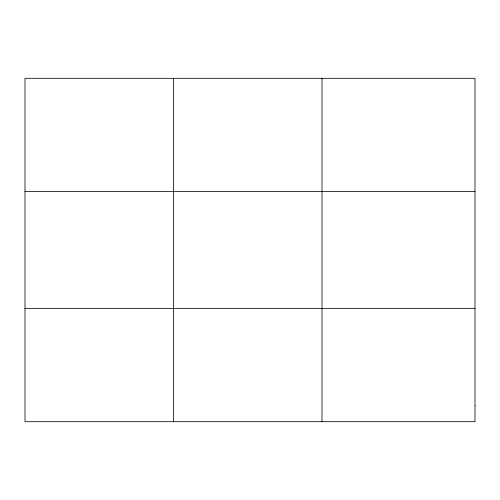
<?xml version="1.0" encoding="UTF-8"?>
<svg xmlns="http://www.w3.org/2000/svg" width="500" height="500" viewBox="0 0 500 500"><rect width="100%" height="100%" fill="white"/><g stroke="black" fill="none" stroke-linecap="round" stroke-linejoin="round"><path stroke-width="0.75" d="M173.5 78.312L173.5 421.688M322 78.312L322 421.688M25 191.625L475 191.625M25 308.375L475 308.375M475 405.5L475 421.688L25 421.688L25 78.312L475 78.312L475 405.5"/></g></svg>
